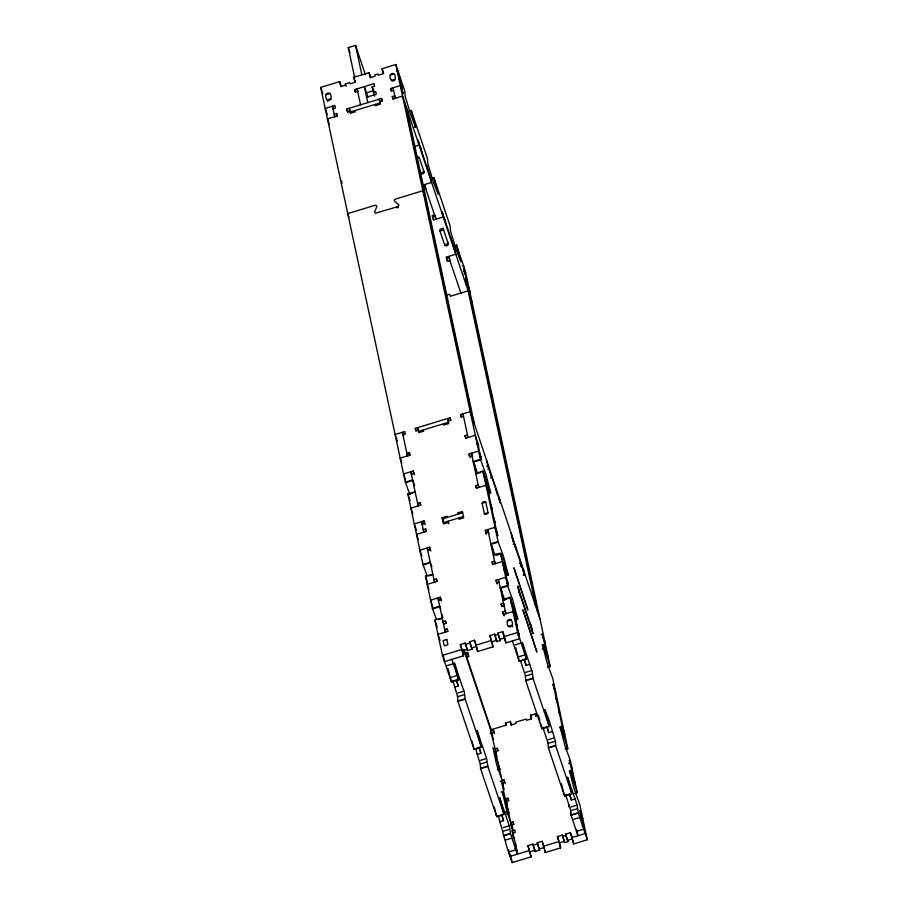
<?xml version="1.0" encoding="UTF-8"?>
<svg xmlns="http://www.w3.org/2000/svg" width="908" height="908" viewBox="0 0 908 908"><rect width="100%" height="100%" fill="white"/><g stroke="black" fill="none" stroke-linecap="round" stroke-linejoin="round"><path stroke-width="1.36" d="M461.502 260.04L456.565 245.058L454.136 245.796M349.001 217.33L347.753 213.596L374.153 205.56A2.531 1.283 -18.6 0 1 376.797 206.57L374.539 212.12L375.571 213.221L397.852 206.615L398.93 205.004L394.549 201.167A2.531 1.283 -18.6 0 1 396.456 198.773L422.867 190.737L424.955 196.957M354.574 77.067L348.263 47.613L355.539 45.4L365.436 74.808M409.962 494.724L405.32 482.159L320.694 87.372L339.671 81.595L341.374 86.646M339.671 81.595L340.75 86.646L345.596 85.17L345.335 83.911L349.773 82.56L350.045 83.82L354.892 82.344L353.802 77.293L369.113 72.64L370.793 77.611M369.113 72.64L370.203 77.691L375.049 76.215L374.777 74.955L378.046 73.957L378.307 75.216L383.153 73.741L382.075 68.702L395.809 64.513L404.786 91.197L405.195 96.407L410.484 113.897L415.558 127.199L411.256 110.436L408.838 111.173M396.683 71.108L397.897 70.733L402.414 91.776M326.131 94.682L329.763 93.581M390.338 75.148L393.981 74.036M357.65 91.368L355.221 92.105L354.676 89.586L374.062 83.684L374.607 86.203L372.189 86.941L374.607 96.146M330.887 98.836A1.907 0.965 -18.6 0 1 329.275 100.334A1.907 0.965 -18.6 0 1 327.255 99.948C321.761 92.877 332.737 89.211 330.887 98.836L327.255 99.948L327.777 101.503M391.473 80.403L395.105 79.302C396.944 69.666 385.968 73.344 391.473 80.403A1.907 0.965 -18.7 0 0 393.482 80.801A1.907 0.965 -18.7 0 0 395.105 79.302M398.646 79.064L399.861 78.701L399.157 76.624M365.822 93.047L373.767 90.63M373.358 92.412L375.776 91.674L376.321 94.205L366.628 97.156M393.584 90.289L391.166 91.027L390.622 88.507L400.315 85.556L403.107 93.842L401.869 89.245M402.108 87.202L403.311 86.828M333.009 108.722L335.438 107.984L334.893 105.464L325.2 108.415L327.289 114.624M401.359 91.685L402.562 91.322M354.903 110.583L355.176 111.843L350.329 113.318L349.784 110.787L347.355 111.525L346.822 109.005L381.553 98.439L382.381 100.924M337.447 115.94L336.607 113.455L334.178 114.192L335.018 116.678M472.308 303.295L402.573 96.078L392.88 99.029L392.335 96.498L394.764 95.76L395.593 98.246M379.669 101.696L382.086 100.958L381.553 98.439M379.953 102.956L350.068 112.047L349.262 108.268L350.147 110.901M408.941 111.616L410.155 111.253M414.298 127.245L415.512 126.882M414.23 146.597L419.076 145.121L417.998 140.07L419.655 145.473M416.965 158.707L419.394 157.969L424.047 171.782A1.907 1.634 -12.1 0 1 422.742 173.893A1.907 1.634 -12.1 0 1 420.404 172.883L419.144 169.115M420.404 172.883L424.047 171.782L423.843 170.829M431.493 178.49L433.911 177.752L450.084 225.82L450.504 231.029L456.304 250.143L460.867 261.822L456.565 245.058M431.595 178.933L432.81 178.57M423.151 184.994L431.629 182.417L429.155 173.224L429.416 174.484M422.515 185.72L424.944 184.982L425.75 188.773L423.332 189.511M434.591 215.026L432.163 215.763L433.559 219.906L443.252 216.955L442.173 211.904L443.83 217.307M448.019 242.674L448.212 243.616A1.907 1.634 -12.1 0 1 446.918 245.727A1.907 1.634 -12.1 0 1 444.579 244.729L439.937 230.904L443.569 229.803L443.161 227.908M444.579 244.729L448.212 243.616L443.569 229.803A1.907 1.634 -12.1 0 0 441.231 228.805A1.907 1.634 -12.1 0 0 439.937 230.904M454.25 246.25L455.453 245.875M447.508 261.345L449.925 260.607L449.12 256.828L446.691 257.566L447.508 261.345L446.112 257.202L455.805 254.251L453.33 245.058L453.591 246.329M462.24 265.896L463.455 265.522L467.961 286.565M463.5 271.787L464.714 271.413L464.011 269.347L465.248 273.944L464.045 274.307M465.01 280.016L466.224 279.653L465.679 277.133L466.383 279.199M465.713 282.093L466.916 281.73L466.224 279.653M466.201 284.408L467.416 284.034L466.723 281.968L470.049 292.785L468.925 287.518M446.021 295.304L449.653 294.203L450.357 296.269L468.119 290.866L535.777 606.419M423.355 429.927L423.627 431.186L418.781 432.662L418.248 430.131L415.819 430.869L415.274 428.349L450.016 417.782L450.845 420.268M463.489 416.363L461.071 417.101L460.526 414.581L470.219 411.63L539.954 618.859M402.914 434.796L405.343 434.058L404.798 431.538L395.105 434.489L397.318 441.05M448.132 421.04L450.55 420.302L450.016 417.782M448.416 422.299L418.531 431.391L417.725 427.6L418.611 430.244M410.166 455.169L409.326 452.683L406.909 453.421L407.749 455.907M476.711 444.409L477.926 444.035L478.63 446.112L475.293 435.295L465.6 438.246L465.066 435.726L467.484 434.989M476.87 443.955L478.085 443.581M414.513 474.714L413.254 470.98L403.561 473.931L405.558 479.855M471.944 455.816L469.527 456.542L468.982 454.023L478.675 451.072L481.467 459.369L480.23 454.772M411.369 474.248L413.798 473.511L413.254 470.98M479.719 457.212L480.922 456.837M405.32 482.159L412.595 479.946L414.718 485.735M395.809 64.513L480.446 459.3L473.17 461.514L476.995 471.888M406.727 482.33L412.777 480.491M474.566 461.684L480.627 459.845L485.905 474.305L490.763 492.987L489.151 488.913L490.014 493.021L489.662 492.25L482.954 471.014L475.792 473.545M486.597 466.088L487.812 465.725L486.722 460.674M487.721 468.971L488.935 468.607L489.208 469.867L487.812 465.725M426.783 574.809L422.958 564.436L407.84 493.873L415.104 491.659L415.319 492.306M412.89 493.044L408.044 494.519L407.84 493.873M477.109 473.511L480.741 472.398M483.056 473.704L484.27 473.329M484.021 477.029L486.45 476.291M490.547 477.835L491.761 477.46L491.489 476.201M484.838 480.82L487.256 480.082M420.881 505.132L420.041 502.646L417.612 503.384L418.452 505.87M488.64 493.997L489.333 496.074L486.007 485.258L476.314 488.209L475.769 485.689L478.198 484.951L479.038 487.437M425.216 524.676L423.968 520.942L414.275 523.893L416.363 530.113M482.114 503.248L485.757 502.147L488.005 512.657A1.907 0.965 -18.6 0 1 486.393 514.166A1.907 0.965 -18.6 0 1 484.373 513.769L482.114 503.248A1.907 0.965 -18.6 0 1 483.737 501.749A1.907 0.965 -18.6 0 1 485.757 502.147M448.938 523.712L448.098 521.226L448.37 522.486L443.524 523.961L442.162 517.651L447.008 516.175L447.281 517.435M422.084 524.211L424.501 523.473L423.968 520.942M442.457 518.899L462.649 512.759M443.263 522.69L463.455 516.55M426.51 531.43L425.682 528.944L423.253 529.682L424.093 532.167M484.373 513.769L488.005 512.657M430.857 550.974L429.598 547.24L419.905 550.191L421.902 556.116M486.223 533.847L485.337 530.283L495.03 527.332L497.811 535.618L496.574 531.021M427.725 550.498L430.142 549.76L429.598 547.24M485.871 532.803L488.3 532.065M422.958 564.436L430.233 562.222L431.879 566.694M482.954 471.014L498.083 541.577L490.808 543.79L494.633 554.164M423.151 564.969L429.212 563.13M491.001 544.323L497.051 542.485M513.054 544.267L514.269 543.892L515.937 549.306L515.665 548.035M436.453 619.415L432.378 608.383L425.477 576.149L432.844 574.253M498.083 541.577L503.543 556.57L508.401 575.263L506.789 571.189L507.64 575.332L507.3 574.526L500.807 553.937C500.785 552.178 492.511 554.697 493.532 556.15M428.111 576.058L431.743 574.957M495.961 555.412L500.807 553.937M500.694 555.968L503.111 555.231M437.225 581.392L436.385 578.907L433.967 579.644L434.807 582.13M504.984 570.258L505.688 572.335L502.351 561.519L492.658 564.47L492.125 561.938L494.542 561.201L495.382 563.698M501.659 559.305L502.873 558.942M503.077 562.915L504.893 562.358M519.376 563.482L520.579 563.119L520.307 561.859M503.929 570.179L505.143 569.804M520.5 566.365L521.703 566.002L521.975 567.262L520.579 563.119M441.572 600.937L440.312 597.203L430.619 600.154L432.707 606.374M499.014 582.028L496.585 582.766L496.04 580.246L505.733 577.295L508.525 585.581L507.288 580.984M438.428 600.46L440.857 599.734L440.312 597.203M523.326 575.229L524.529 574.855L523.451 569.815M506.778 583.435L507.981 583.061M432.378 608.383L439.654 606.169L440.652 608.893M500.592 553.29L507.504 585.524L500.229 587.737L504.78 600.086M432.571 608.916L438.632 607.077M500.421 588.27L506.482 586.432M452.717 680.251L457.587 696.436L457.916 701.294L474.089 749.372L481.354 747.159L465.18 699.081L464.374 692.486L454.42 663.044L458.71 679.842L451.435 682.056L442.457 655.372L434.898 620.096C436.873 618.904 448.177 616.521 438.746 619.642M507.504 585.524L512.963 600.529L517.821 619.211L516.209 615.136L517.061 619.279L516.72 618.473L510.012 597.237L502.85 599.768M504.167 599.734L507.799 598.622M511.329 599.552L512.543 599.189M446.225 623.353L445.385 620.868L442.968 621.605L443.796 624.091M504.088 605.704L501.659 606.442L501.114 603.911L503.543 603.173L504.383 605.659M511.079 603.253L512.294 602.889M443.501 624.136L445.93 623.399L445.385 620.868M512.498 606.862L514.314 606.306M447.939 631.355L447.099 628.869L444.682 629.607L445.51 632.093M503.724 615.465L502.828 611.901L505.257 611.175L506.096 613.66M503.373 614.432L513.065 611.481L516.391 622.298L515.699 620.221M507.379 621.061L511.011 619.948C516.504 627.008 505.529 630.685 507.379 621.061A1.907 0.965 -18.6 0 1 508.991 619.562A1.907 0.965 -18.6 0 1 511.011 619.948M508.503 626.316L512.135 625.215L512.657 626.77M443.138 655.02L444.545 661.591L463.534 655.814L460.356 644.555L465.202 643.08L467.563 650.559L472.012 649.209L469.652 641.729L474.498 640.254L476.167 645.225M474.498 640.254L477.665 651.513L492.976 646.859L489.798 635.589L494.644 634.113L497.016 641.593L500.274 640.605L497.913 633.126L502.76 631.65L504.439 636.621M467.563 650.559L465.475 644.34L469.913 642.989L469.652 641.729M497.016 641.593L494.917 635.384L498.186 634.386L497.913 633.126M442.457 655.372L461.446 649.595M475.576 645.304L490.887 640.639M515.154 617.701L519.671 638.733L505.938 642.909L503.849 636.701L517.571 632.524L510.012 597.237M463.534 655.814L462.444 650.764L467.291 649.288M471.74 647.937L476.587 646.462L477.665 651.513M492.976 646.859L491.898 641.808L496.744 640.333M500.013 639.334L504.859 637.87L505.938 642.909M517.889 635.282L519.104 634.919L517.866 630.322M464.919 653.17L467.336 652.432L468.732 656.575L466.315 657.313L490.717 729.839L506.062 725.174L505.518 722.643M466.315 657.313L465.498 653.522L467.926 652.795L468.732 656.575M541.032 634.601L542.235 634.227L545.027 642.524M447.235 665.598L454.454 663.408M515.086 644.952L522.395 642.637L532.224 671.841L533.03 678.435L549.204 726.514L541.94 728.727L525.755 680.648L525.346 675.438L520.647 661.172M542.382 646.019L543.586 645.645L550.18 666.529L547.751 667.266M543.869 647.858L545.084 647.483L545.776 649.56M542.155 649.175L543.971 648.63L543.132 644.487L543.586 645.645M449.971 677.686L456.02 675.847M512.396 640.946L517.81 657.04L523.871 655.201M452.547 681.238L457.394 679.763M522.304 642.762L526.538 659.106L519.285 661.41L525.233 659.117M454.59 687.152L458.222 686.039L456.735 680.455M524.041 659.356L526.072 665.394L529.704 664.293M457.893 692.997L463.954 691.147M525.743 672.351L531.793 670.501M547.535 666.62L548.75 666.245M457.655 696.697L463.704 694.858M525.494 676.051L531.555 674.213M459.073 700.647L465.134 698.808M526.924 680.001L532.985 678.163M457.916 701.294L465.18 699.081M525.755 680.648L533.03 678.435M543.744 710.442L544.97 709.784L548.965 719.93L555.265 740.542L555.685 745.752L571.858 793.83L564.583 796.032L548.409 747.965L548.001 742.755L542.859 727.206M531.6 719.034L530.408 715.481L535.255 714.006L535.947 716.083L538.501 715.3M492.567 735.662L490.899 730.679L493.316 729.941L494.576 733.675M490.229 733.573L493.861 732.472L493.316 729.941M474.089 749.372L480.037 747.08M546.673 726.797L541.94 728.727M517.265 850.785L514.87 843.68L517.367 854.167L510.489 833.703L509.536 826.632L499.729 797.678L504.008 814.476L496.744 816.678L480.559 768.611L480.241 763.741L477.245 754.457L480.877 753.356L479.39 747.761M494.826 748.986L497.244 748.249L498.083 750.734M546.684 726.661L548.727 732.711L552.359 731.598M503.282 785.624L495.359 751.506L497.788 750.768L497.244 748.249M480.548 760.302L486.597 758.464L487.834 766.397L504.008 814.476M548.387 739.668L554.447 737.818M480.298 764.014L486.359 762.164M548.148 743.368L554.209 741.518M481.728 767.964L487.789 766.125M549.578 747.318L555.628 745.479M480.559 768.611L487.834 766.397M548.409 747.965L555.685 745.752M497.334 769.541L499.865 769.133M565.185 748.896C567.761 747.295 569.01 749.123 565.627 749.463M498.151 769.995L499.968 769.439M501.613 780.642L504.031 779.904L505.291 783.638M500.24 781.47L501.454 781.096L504.246 789.393M502.147 783.173L504.576 782.435L504.031 779.904M568.624 763.344L569.838 762.981L569.305 760.45L572.085 768.747M501.159 792.071L502.567 791.844L508.775 811.48M505.529 798.949L507.958 798.211L508.786 800.697M512.135 826.189L512.702 828.834L510.602 822.614L506.074 801.469L508.491 800.731L507.958 798.211M505.654 811.82L506.857 811.446L511.715 824.566M496.744 816.678L502.691 814.397M564.583 796.032L569.327 794.114M506.755 813.489L509.172 812.751M575.808 792.468C578.464 791.492 576.535 793.808 574.809 793.49M506.959 814.124L509.388 813.386M539.375 848.946L544.221 847.47L542.133 841.262L537.286 842.737L539.647 850.206L535.209 851.568L532.848 844.088L528.002 845.564L531.169 856.823L512.191 862.6C506.959 849.116 503.883 835.474 499.888 821.774L503.531 820.662L502.782 817.688M569.339 793.978L571.37 800.027L575.014 798.915L567.557 777.066L571.836 793.728M510.602 822.614L513.031 821.876L513.86 824.362M503.191 827.619L509.252 825.781M513.576 834.339L511.147 825.145L513.565 824.407L513.031 821.876M571.041 806.974L577.102 805.135L578.328 813.069L587.306 839.741L573.584 843.918L570.406 832.659L565.559 834.134L567.92 841.614L564.651 842.601L562.29 835.122L557.444 836.597L560.622 847.868L545.311 852.521L542.133 841.262M502.953 831.319L509.013 829.481M576.682 829.844L577.953 835.735L571.064 815.27L570.803 810.685L576.864 808.835M512.316 830.604L514.745 829.878L515.279 832.398L512.861 833.135M504.383 835.281L510.432 833.43M572.222 814.635L578.283 812.785M503.214 835.916L510.489 833.703M571.064 815.27L578.328 813.069M579.338 813.307L580.553 812.944L580.008 810.413L582.8 818.71M512.191 836.03L513.406 835.655L512.157 831.058L513.361 834.611M511.987 836.268L513.202 835.905L513.894 837.97L513.406 835.655M505.892 839.923L511.953 838.084M573.742 819.277L579.803 817.438M580.53 817.699L581.744 817.325L581.052 815.259L582.289 819.856M580.382 818.153L581.585 817.779M582.051 825.928L583.254 825.565L582.72 823.034L583.413 825.111M514.893 848.651L516.107 848.276M508.628 852.01L514.688 850.172M576.478 831.365L582.539 829.526M535.209 851.568L533.121 845.348L537.559 843.997L537.286 842.737M562.563 836.381L565.832 835.394M528.002 845.564L529.08 850.603L510.103 856.38L508.696 849.809M543.222 846.301L558.522 841.648M571.484 837.709L585.217 833.521L580.711 812.49M530.09 851.772L534.937 850.297M560.622 847.868L559.532 842.817L564.379 841.341L562.29 835.122M567.92 841.614L567.648 840.343L572.494 838.867L570.406 832.659M461.627 260.187L465.543 271.742L550.18 666.529M501.08 777.339L496.733 765.194L492.919 747.409L499.752 768.804M543.971 648.63L542.371 644.555L547.229 663.237L552.688 678.242L567.818 748.805M411.256 110.436L427.441 158.514L427.85 163.724L433.649 182.826L438.212 194.505L433.911 177.752M399.702 79.155L400.405 81.221L399.861 78.701M400.825 84.41L402.074 89.007L401.37 86.93M418.259 141.33L430.812 178.626M442.434 213.164L454.987 250.472M424.354 184.63L435.976 219.168L435.17 215.378L432.741 216.115L433.559 219.906M448.529 256.465L461.026 293.579M390.622 88.507L391.496 91.095M392.335 96.498L393.175 98.983M382.075 68.702L383.641 73.355M490.513 391.745L492.601 397.965M380.032 101.809L379.147 99.165L380.214 104.227L375.367 105.703L375.095 104.431M372.189 86.941L373.438 90.675M367.922 97.179L364.369 86.635L367.797 102.615M348.263 47.613L350.068 52.959M487.539 464.465L500.092 501.761M511.715 536.299L524.268 573.595M491.761 477.46L490.093 472.058M524.529 574.855L522.872 569.452M543.483 638.823L542.235 634.227M397.852 206.615L398.113 207.387M353.802 77.293L355.482 82.276M397.341 206.876L397.602 207.66M357.99 91.481L357.105 88.848L360.533 104.829M396.796 207.081L397.057 207.853M548.409 658.3L545.084 647.483M354.676 89.586L355.516 92.071M555.741 692.486L552.949 684.189L554.186 688.786M460.526 414.581L461.366 417.067M490.944 504.734L492.181 509.331L491.478 507.254M556.49 699.523L555.787 697.446L557.035 702.043M518.003 587.294L531.952 628.733M518.82 591.074L533.03 633.784L530.283 623.331L530.556 624.59M493.736 517.776L494.974 522.372L494.281 520.295M559.283 712.564L558.59 710.487L559.827 715.084M472.603 456.837L471.411 453.285L478.732 487.471M465.066 435.726L465.895 438.212M562.131 725.821L561.428 723.744L564.765 734.561M345.335 83.911L346.164 86.396M468.982 454.023L470.242 457.757M569.838 762.981L570.542 765.047M475.769 485.689L476.643 488.277M572.835 775.784L572.142 773.707L575.468 784.523M346.822 109.005L348.07 112.74M488.947 533.098L487.755 529.546L495.087 563.732M580.553 812.944L581.245 815.009M448.495 421.153L447.61 418.509L448.666 423.571L443.819 425.035L443.558 423.775M485.337 530.283L486.552 533.904M516.198 622.536L517.435 627.133L516.731 625.056M575.014 798.915L577.102 805.135M518.4 632.842L519.104 634.919M583.254 825.565L583.957 827.631M517.571 632.524L526.549 659.197M492.125 561.938L492.953 564.436M496.04 580.246L497.3 583.98M565.514 794.511L570.803 810.685M501.114 603.911L501.954 606.396M502.828 611.901L504.144 615.794M570.826 813.954L570.474 812.91L571.019 815.441M333.667 109.755L332.464 106.202L334.723 116.723M517.81 657.04L519.285 661.41M320.694 87.372L321.863 90.868M322.261 92.037L322.783 93.592M530.84 714.993L531.679 717.479M329.241 124.237L327.459 118.925L337.152 115.986L336.607 113.455M565.559 834.134L567.648 840.343M498.186 634.386L500.274 640.605M489.798 635.589L491.898 641.808M557.444 836.597L559.532 842.817M415.274 428.349L416.114 430.835M442.162 517.651L443.252 521.271M511.408 725.174L510.217 721.622L505.37 723.097L506.062 725.174M403.606 435.954L402.369 432.276L407.442 455.941M469.913 642.989L472.012 649.209M537.559 843.997L539.647 850.206M411.664 474.203L410.825 471.717L418.157 505.904M401.847 463.125L400.178 458.154L409.871 455.203L409.326 452.683M422.334 524.052L421.539 521.68L423.798 532.202M490.138 726.457L491.818 731.428M465.498 653.522L489.9 726.06M463.795 650.287L465.191 654.43L464.101 649.379M493.532 739.43L490.74 731.133L496.12 752.834M460.356 644.555L462.444 650.764M427.974 550.35L427.18 547.978L434.512 582.164M529.08 850.603L531.169 856.823M495.359 751.506L497.039 756.489M412.879 514.041L410.893 508.117L420.586 505.166L420.041 502.646M418.202 539.386L416.522 534.415L426.215 531.464L425.682 528.944M438.689 600.313L437.894 597.941L445.215 632.127M507.22 803.977L504.837 796.872L501.454 781.096M506.074 801.469L506.914 803.955M511.147 825.145L512.407 828.868M516.13 845.53L513.202 835.905M486.597 758.464L477.075 730.361L481.342 747.057M428.916 589.349L427.237 584.377L436.93 581.426L436.385 578.907M451.821 659.378L458.71 679.842M456.191 680.001L458.222 686.039M478.845 747.307L480.877 753.356M501.488 814.624L503.531 820.662M440.039 640.56L437.951 634.34L447.644 631.389L447.099 628.869M425.477 576.149L427.282 581.858M434.898 620.096L437.1 627.065M506.857 811.446L502.374 791.708M567.602 748.158L561.11 727.569L560.747 726.797L561.609 730.895L560.009 726.831L564.867 745.513L570.326 760.518L577.238 792.752M577.023 792.105L570.53 771.516L570.19 770.71L571.03 774.842L569.429 770.779L574.287 789.461L579.747 804.465L587.306 839.741M408.441 495.779L410.041 500.841M569.895 794.432L571.37 800.027M547.24 727.115L548.727 732.711M524.586 659.81L526.072 665.394M502.045 815.078L502.43 816.428M498.503 816.53L499.888 821.774M475.86 749.214L477.245 754.457M544.959 710.067L549.204 726.514M561.371 783.593L564.481 795.59M538.728 716.276L539.761 720.282M540.453 722.95L541.486 726.945M515.721 647.631L519.183 660.967M494.213 806.906L495.257 810.901M495.598 812.24L496.631 816.235M471.91 740.928L473.987 748.918M447.882 668.277L451.435 682.056M470.219 297.086L537.865 612.639M542.939 636.304L546.321 652.08M553.653 686.266L562.665 728.341M569.997 762.527L573.379 778.304M452.434 242.867L450.765 237.465L451.038 238.725M446.396 224.912L444.727 219.509L444.999 220.769M513.111 540.442L513.372 541.701L510.898 532.508M531.373 628.381L531.634 629.641M568.76 804.919L569.305 807.439M519.399 591.437L517.73 586.035L519.081 592.345M520.216 595.228L520.477 596.488M572.766 840.138L573.584 843.918M499.275 497.97L500.365 503.021L498.696 497.618M428.258 171.033L426.59 165.631L426.862 166.89M497.527 494.156L497.8 495.428L496.143 490.014M422.22 153.077L420.552 147.663L420.824 148.923M564.379 841.341L564.651 842.601M406.761 108.506L474.407 424.059M404.662 102.286L472.319 417.85M477.392 441.515L480.775 457.291M488.095 491.478L497.119 533.552M504.451 567.738L507.833 583.515M535.402 713.552L535.947 716.083M530.544 715.039L531.35 718.818L526.504 720.294L526.243 719.034L515.733 722.223L516.005 723.494L511.159 724.97L510.353 721.179M474.044 462.024L476.598 473.942M492.091 546.23L494.077 555.503M501.103 588.248L503.656 600.143M393.05 87.77L395.298 98.291M462.955 413.844L468.029 437.508M498.469 579.508L505.801 613.695M502.76 631.65L503.849 636.701M544.766 850.001L545.311 852.521M494.644 634.113L494.917 635.384M532.848 844.088L533.121 845.348M457.78 514.234L457.519 512.975L462.365 511.499L463.716 517.81L458.869 519.285L458.597 518.025M355.539 45.4L361.849 74.853M490.014 726.582L490.899 730.679M465.202 643.08L465.475 644.34M510.5 854.712L512.191 862.6M407.579 452.99L408.146 455.646M422.231 521.351L422.799 524.029M438.575 597.612L439.154 600.29M442.219 614.614L442.786 617.258M341.419 180.51L342.01 183.28M416.42 157.277A1.907 1.634 -12.1 0 1 419.394 157.969M513.962 567.965L527.786 609.779L513.962 567.965M522.985 610.04L536.798 651.853L522.985 610.04M446.793 639.493L443.161 640.594L444.284 645.86L447.928 644.748L446.793 639.493"/></g></svg>
